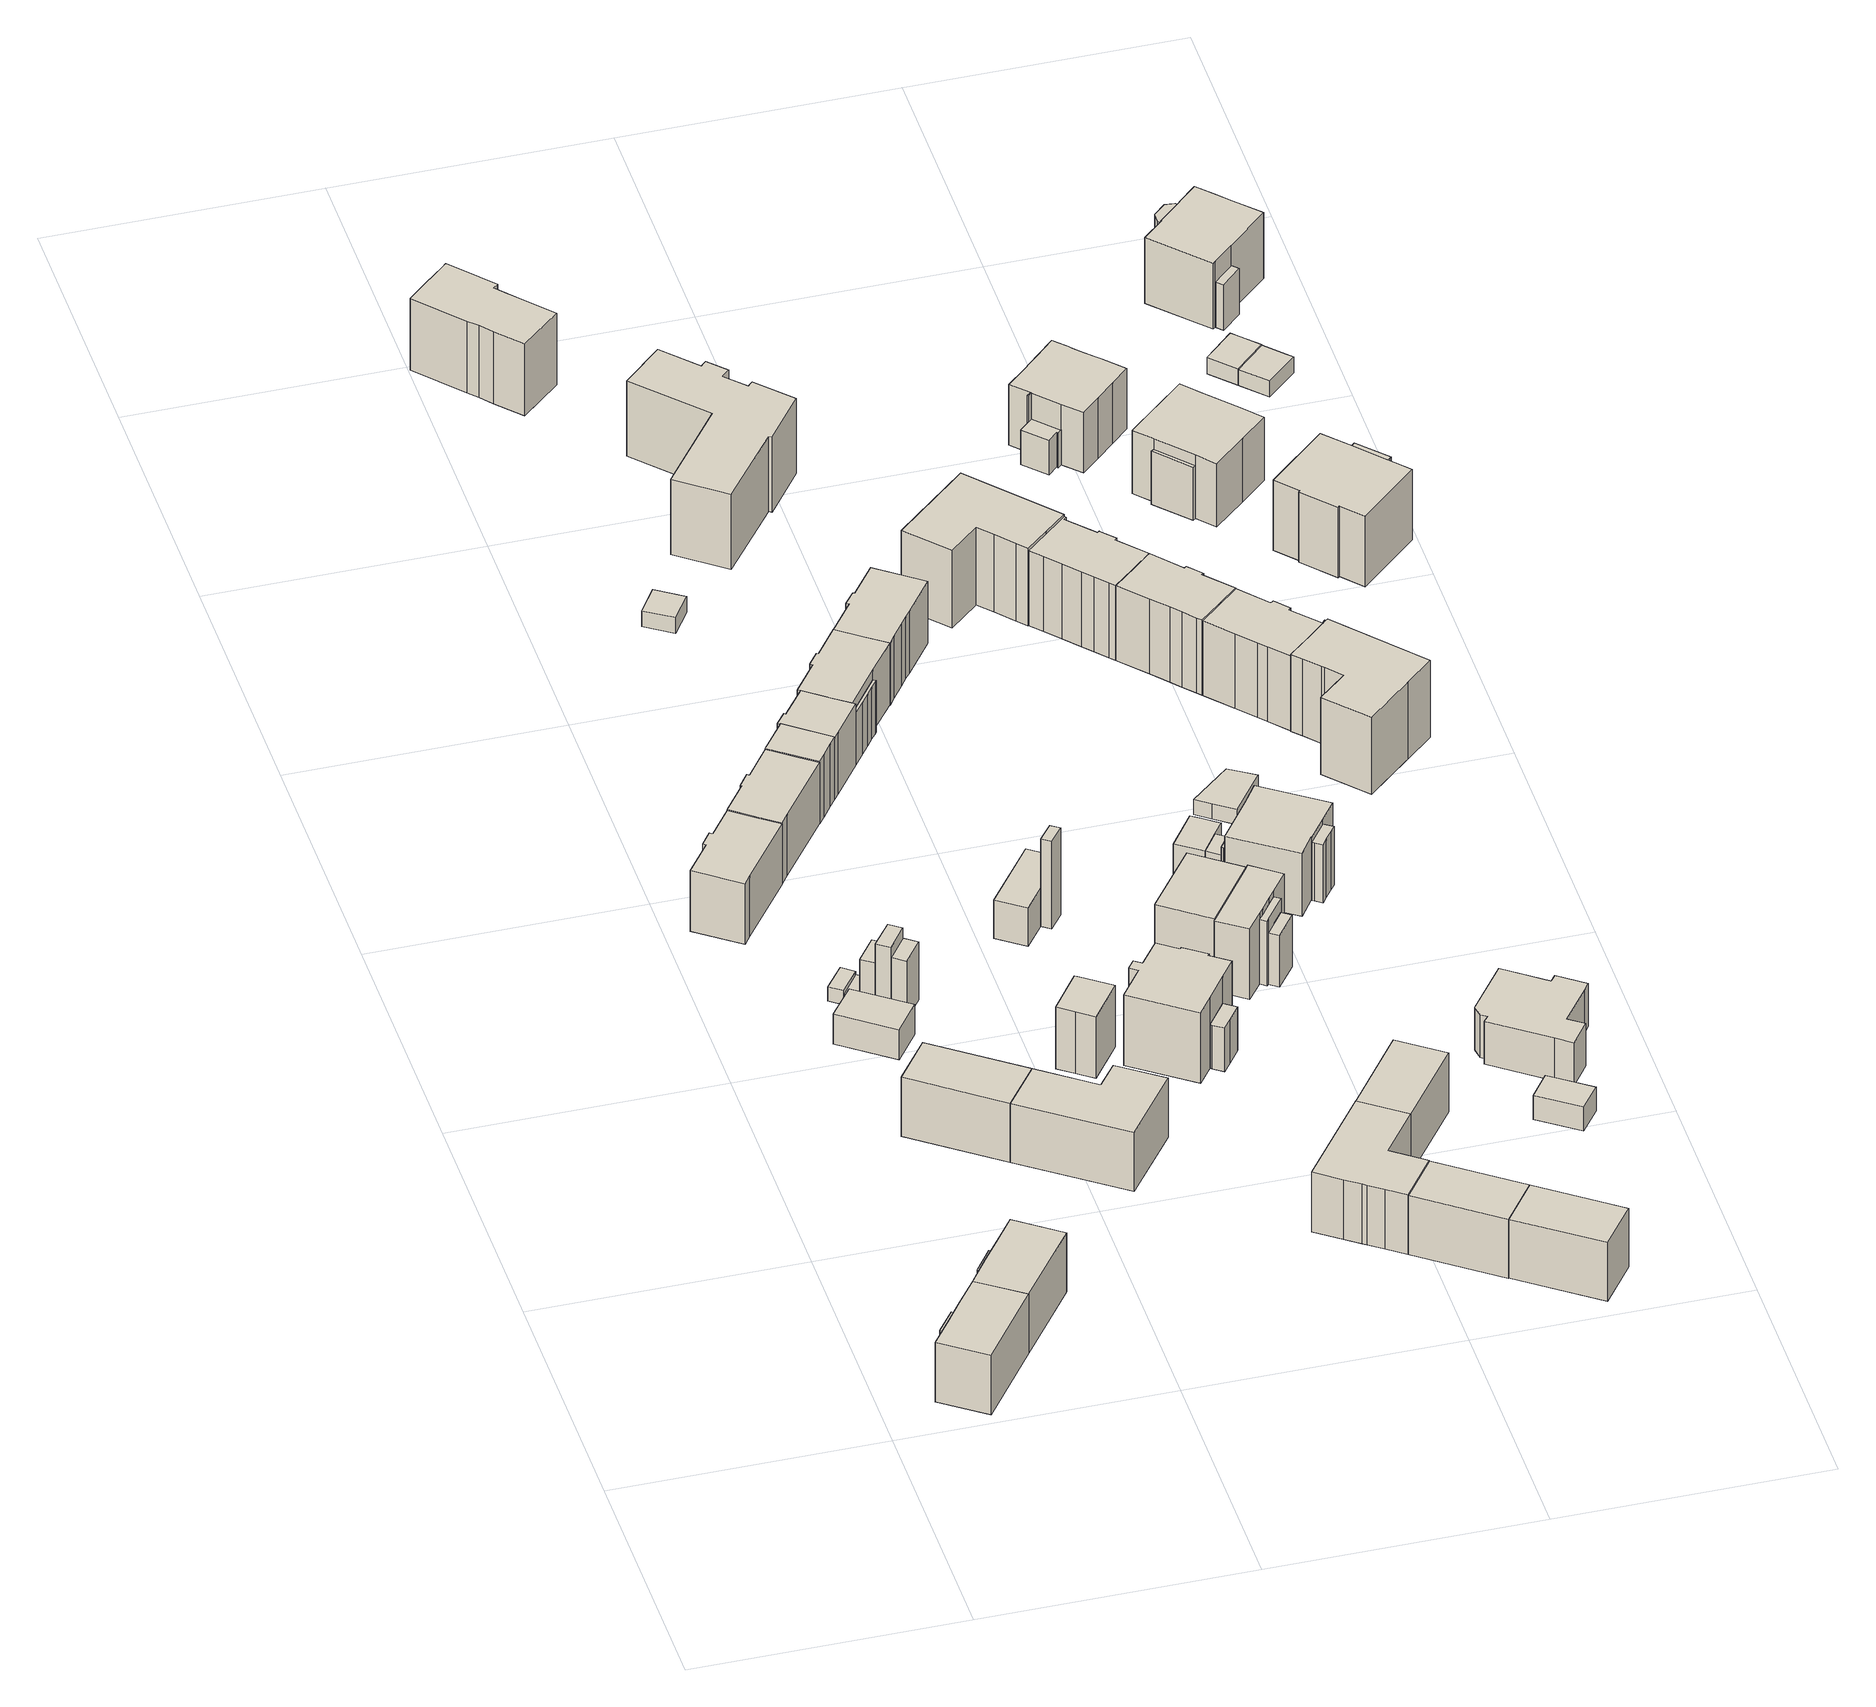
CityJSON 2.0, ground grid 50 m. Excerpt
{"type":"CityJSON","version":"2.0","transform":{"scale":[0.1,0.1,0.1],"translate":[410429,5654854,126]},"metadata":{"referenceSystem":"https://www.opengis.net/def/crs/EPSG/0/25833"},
"CityObjects":{
"building1":{"type":"Building","attributes":{"Gemeindeschluessel":14612000,"Geometrietyp2DReferenz":"3000","function":"31001_9998","roofType":"9999"},"children":["building1-1","building1-2"]},
"building1-1":{"type":"BuildingPart","attributes":{"Dachtyp_tdc":"tdcGableRoof","Dachneigung":37.49,"QualitaetDacherkennung":89,"Geometrietyp2DReferenz":"3000","measuredHeight":14.47,"roofType":"3100"},"parents":["building1"],"geometry":[{"type":"Solid","lod":"1","boundaries":[[[[0,1,2,3,4,5]],[[6,7,8,9,10,11]],[[5,7,6,0]],[[4,8,7,5]],[[3,9,8,4]],[[2,10,9,3]],[[1,11,10,2]],[[0,6,11,1]]]]}]},
"building1-2":{"type":"BuildingPart","attributes":{"Dachtyp_tdc":"tdcFreeFormRoof","Dachneigung":53.13,"QualitaetDacherkennung":23,"Geometrietyp2DReferenz":"3000","measuredHeight":10.59,"roofType":"5000"},"parents":["building1"],"geometry":[{"type":"Solid","lod":"1","boundaries":[[[[12,13,14,15]],[[11,16,17,6]],[[15,16,11,12]],[[14,17,16,15]],[[13,6,17,14]],[[12,11,6,13]]]]}]},
"building2":{"type":"Building","attributes":{"Gemeindeschluessel":14612000,"Geometrietyp2DReferenz":"3000","function":"31001_9998","roofType":"9999"},"children":["building2-1","building2-2"]},
"building2-1":{"type":"BuildingPart","attributes":{"Dachtyp_tdc":"tdcPolyFlatRoof","Dachneigung":50.43,"QualitaetDacherkennung":48,"Geometrietyp2DReferenz":"3000","measuredHeight":11.03,"roofType":"2100"},"parents":["building2"],"geometry":[{"type":"Solid","lod":"1","boundaries":[[[[18,19,20,21]],[[22,23,24,25]],[[21,23,22,18]],[[20,24,23,21]],[[19,25,24,20]],[[18,22,25,19]]]]}]},
"building2-2":{"type":"BuildingPart","attributes":{"Dachtyp_tdc":"tdcHipAndGableRoof","Dachneigung":37.28,"QualitaetDacherkennung":89,"Geometrietyp2DReferenz":"3000","measuredHeight":14.51,"roofType":"5000"},"parents":["building2"],"geometry":[{"type":"Solid","lod":"1","boundaries":[[[[26,5,4,27,28,29]],[[22,25,30,31,8,7]],[[29,25,22,26]],[[28,30,25,29]],[[27,31,30,28]],[[4,8,31,27]],[[5,7,8,4]],[[26,22,7,5]]]]}]},
"building3":{"type":"Building","attributes":{"Dachtyp_tdc":"tdcHipAndGableRoof","Gemeindeschluessel":14612000,"Dachneigung":47.12,"QualitaetDacherkennung":82,"Geometrietyp2DReferenz":"3000","measuredHeight":15.94,"function":"31001_9998","roofType":"5000"},"geometry":[{"type":"Solid","lod":"1","boundaries":[[[[32,33,34,35,36,37,38,39,40,41]],[[42,43,44,45,46,47,48,49,50,51]],[[41,43,42,32]],[[40,44,43,41]],[[39,45,44,40]],[[38,46,45,39]],[[37,47,46,38]],[[36,48,47,37]],[[35,49,48,36]],[[34,50,49,35]],[[33,51,50,34]],[[32,42,51,33]]]]}]},
"building4":{"type":"Building","attributes":{"Dachtyp_tdc":"tdcHipAndGableRoof","Gemeindeschluessel":14612000,"Dachneigung":37.03,"QualitaetDacherkennung":81,"Geometrietyp2DReferenz":"3000","measuredHeight":14.47,"function":"31001_9998","roofType":"5000"},"geometry":[{"type":"Solid","lod":"1","boundaries":[[[[52,53,54,55]],[[56,57,58,59]],[[55,57,56,52]],[[54,58,57,55]],[[53,59,58,54]],[[52,56,59,53]]]]}]},
"building5":{"type":"Building","attributes":{"Dachtyp_tdc":"tdcPolyFlatRoof","Gemeindeschluessel":14612000,"Dachneigung":10.21,"QualitaetDacherkennung":65,"Geometrietyp2DReferenz":"3000","measuredHeight":7.1,"function":"31001_9998","roofType":"2100"},"geometry":[{"type":"Solid","lod":"1","boundaries":[[[[60,61,62,63]],[[64,65,66,67]],[[63,65,64,60]],[[62,66,65,63]],[[61,67,66,62]],[[60,64,67,61]]]]}]},
"building6":{"type":"Building","attributes":{"Dachtyp_tdc":"tdcPolyFlatRoof","Gemeindeschluessel":14612000,"Dachneigung":0,"QualitaetDacherkennung":0,"Geometrietyp2DReferenz":"3000","BezugspunktDach":"2000","measuredHeight":3,"function":"31001_2463"},"geometry":[{"type":"Solid","lod":"1","boundaries":[[[[68,69,70,71]],[[72,73,74,75]],[[71,73,72,68]],[[70,74,73,71]],[[69,75,74,70]],[[68,72,75,69]]]]}]},
"building7":{"type":"Building","attributes":{"Dachtyp_tdc":"tdcPolyFlatRoof","Gemeindeschluessel":14612000,"Dachneigung":0,"QualitaetDacherkennung":59,"Geometrietyp2DReferenz":"3000","measuredHeight":2.23,"function":"31001_2463","roofType":"1000"},"geometry":[{"type":"Solid","lod":"1","boundaries":[[[[76,77,78,79]],[[74,80,81,75]],[[79,80,74,76]],[[78,81,80,79]],[[77,75,81,78]],[[76,74,75,77]]]]}]},
"building8":{"type":"Building","attributes":{"Dachtyp_tdc":"tdcFreeFormRoof","Gemeindeschluessel":14612000,"Dachneigung":50.35,"QualitaetDacherkennung":5,"Geometrietyp2DReferenz":"3000","measuredHeight":11.38,"function":"31001_2463","roofType":"5000"},"geometry":[{"type":"Solid","lod":"1","boundaries":[[[[82,83,84,85]],[[86,81,80,87]],[[85,81,86,82]],[[84,80,81,85]],[[83,87,80,84]],[[82,86,87,83]]]]}]},
"building9":{"type":"Building","attributes":{"Dachtyp_tdc":"tdcFreeFormRoof","Gemeindeschluessel":14612000,"Dachneigung":39.33,"QualitaetDacherkennung":10,"Geometrietyp2DReferenz":"3000","measuredHeight":15.16,"function":"31001_2463","roofType":"5000"},"geometry":[{"type":"Solid","lod":"1","boundaries":[[[[88,89,90,91]],[[86,87,92,93]],[[91,87,86,88]],[[90,92,87,91]],[[89,93,92,90]],[[88,86,93,89]]]]}]},
"building10":{"type":"Building","attributes":{"Dachtyp_tdc":"tdcGableRoof","Gemeindeschluessel":14612000,"Dachneigung":24.3,"QualitaetDacherkennung":5,"Geometrietyp2DReferenz":"3000","measuredHeight":13.9,"function":"31001_2463","roofType":"3100"},"geometry":[{"type":"Solid","lod":"1","boundaries":[[[[94,95,96,97]],[[98,93,92,99]],[[97,93,98,94]],[[96,92,93,97]],[[95,99,92,96]],[[94,98,99,95]]]]}]},
"building11":{"type":"Building","attributes":{"Dachtyp_tdc":"tdcGableRoof","Gemeindeschluessel":14612000,"Dachneigung":46.44,"QualitaetDacherkennung":83,"Geometrietyp2DReferenz":"3000","measuredHeight":15.87,"function":"31001_9998","roofType":"3100"},"geometry":[{"type":"Solid","lod":"1","boundaries":[[[[100,101,102,103,104,105,106,107,108,109,110]],[[111,112,113,114,115,116,117,118,119,120,121]],[[110,112,111,100]],[[109,113,112,110]],[[108,114,113,109]],[[107,115,114,108]],[[106,116,115,107]],[[105,117,116,106]],[[104,118,117,105]],[[103,119,118,104]],[[102,120,119,103]],[[101,121,120,102]],[[100,111,121,101]]]]}]},
"building12":{"type":"Building","attributes":{"Dachtyp_tdc":"tdcFreeFormRoof","Gemeindeschluessel":14612000,"Dachneigung":36.88,"QualitaetDacherkennung":80,"Geometrietyp2DReferenz":"3000","measuredHeight":14.45,"function":"31001_9998","roofType":"5000"},"geometry":[{"type":"Solid","lod":"1","boundaries":[[[[52,122,123,124,125,53]],[[56,59,126,127,128,129]],[[53,59,56,52]],[[125,126,59,53]],[[124,127,126,125]],[[123,128,127,124]],[[122,129,128,123]],[[52,56,129,122]]]]}]},
"building13":{"type":"Building","attributes":{"Gemeindeschluessel":14612000,"Geometrietyp2DReferenz":"3000","function":"31001_9998","roofType":"9999"},"children":["building13-1","building13-2"]},
"building13-1":{"type":"BuildingPart","attributes":{"Dachtyp_tdc":"tdcGableRoof","Dachneigung":46.02,"QualitaetDacherkennung":84,"Geometrietyp2DReferenz":"3000","measuredHeight":15.9,"roofType":"3100"},"parents":["building13"],"geometry":[{"type":"Solid","lod":"1","boundaries":[[[[130,131,132,133,134,135,136,137,138,139,140]],[[141,142,143,144,145,146,147,148,149,150,151]],[[140,142,141,130]],[[139,143,142,140]],[[138,144,143,139]],[[137,145,144,138]],[[136,146,145,137]],[[135,147,146,136]],[[134,148,147,135]],[[133,149,148,134]],[[132,150,149,133]],[[131,151,150,132]],[[130,141,151,131]]]]}]},
"building13-2":{"type":"BuildingPart","attributes":{"Dachtyp_tdc":"tdcGableRoof","Dachneigung":47.01,"QualitaetDacherkennung":79,"Geometrietyp2DReferenz":"3000","measuredHeight":15.95,"roofType":"3100"},"parents":["building13"],"geometry":[{"type":"Solid","lod":"1","boundaries":[[[[152,153,154,155,156,157]],[[151,149,158,159,160,161]],[[157,149,151,152]],[[156,158,149,157]],[[155,159,158,156]],[[154,160,159,155]],[[153,161,160,154]],[[152,151,161,153]]]]}]},
"building14":{"type":"Building","attributes":{"Dachtyp_tdc":"tdcFreeFormRoof","Gemeindeschluessel":14612000,"Dachneigung":53.39,"QualitaetDacherkennung":3,"Geometrietyp2DReferenz":"3000","measuredHeight":15.54,"function":"31001_9998","roofType":"5000"},"geometry":[{"type":"Solid","lod":"1","boundaries":[[[[162,163,164,165,166,167]],[[168,169,170,171,172,173]],[[167,169,168,162]],[[166,170,169,167]],[[165,171,170,166]],[[164,172,171,165]],[[163,173,172,164]],[[162,168,173,163]]]]}]},
"building15":{"type":"Building","attributes":{"Dachtyp_tdc":"tdcPolyFlatRoof","Gemeindeschluessel":14612000,"Dachneigung":0,"QualitaetDacherkennung":73,"Geometrietyp2DReferenz":"3000","measuredHeight":3.31,"function":"31001_9998","roofType":"1000"},"geometry":[{"type":"Solid","lod":"1","boundaries":[[[[174,175,176,177]],[[178,179,180,181]],[[177,179,178,174]],[[176,180,179,177]],[[175,181,180,176]],[[174,178,181,175]]]]}]},
"building16":{"type":"Building","attributes":{"Gemeindeschluessel":14612000,"Geometrietyp2DReferenz":"3000","function":"31001_9998","roofType":"9999"},"children":["building16-1","building16-2"]},
"building16-1":{"type":"BuildingPart","attributes":{"Dachtyp_tdc":"tdcFreeFormRoof","Dachneigung":61,"QualitaetDacherkennung":6,"Geometrietyp2DReferenz":"3000","measuredHeight":19.52,"roofType":"5000"},"parents":["building16"],"geometry":[{"type":"Solid","lod":"1","boundaries":[[[[182,183,184,185]],[[186,187,188,189]],[[185,187,186,182]],[[184,188,187,185]],[[183,189,188,184]],[[182,186,189,183]]]]}]},
"building16-2":{"type":"BuildingPart","attributes":{"Dachtyp_tdc":"tdcGableAndHippedGRoof","Dachneigung":39.19,"QualitaetDacherkennung":53,"Geometrietyp2DReferenz":"3000","measuredHeight":9.48,"roofType":"9999"},"parents":["building16"],"geometry":[{"type":"Solid","lod":"1","boundaries":[[[[190,191,192,193,194,195]],[[196,197,186,189,198,199]],[[195,197,196,190]],[[194,186,197,195]],[[193,189,186,194]],[[192,198,189,193]],[[191,199,198,192]],[[190,196,199,191]]]]}]},
"building17":{"type":"Building","attributes":{"Gemeindeschluessel":14612000,"Geometrietyp2DReferenz":"3000","function":"31001_9998","roofType":"9999"},"children":["building17-1","building17-2"]},
"building17-1":{"type":"BuildingPart","attributes":{"Dachtyp_tdc":"tdcPolyFlatRoof","Dachneigung":0,"QualitaetDacherkennung":31,"Geometrietyp2DReferenz":"3000","measuredHeight":10.97,"roofType":"1000"},"parents":["building17"],"geometry":[{"type":"Solid","lod":"1","boundaries":[[[[200,201,202,203,204,205,206,207]],[[208,209,210,211,212,147,213,214]],[[207,209,208,200]],[[206,210,209,207]],[[205,211,210,206]],[[204,212,211,205]],[[203,147,212,204]],[[202,213,147,203]],[[201,214,213,202]],[[200,208,214,201]]]]}]},
"building17-2":{"type":"BuildingPart","attributes":{"Dachtyp_tdc":"tdcGableRoof","Dachneigung":46.81,"QualitaetDacherkennung":64,"Geometrietyp2DReferenz":"3000","measuredHeight":15.96,"roofType":"3100"},"parents":["building17"],"geometry":[{"type":"Solid","lod":"1","boundaries":[[[[215,216,138,217,136,218,219,220,221,222,223,224,225]],[[226,227,228,229,230,231,232,214,213,146,233,144,234]],[[225,227,226,215]],[[224,228,227,225]],[[223,229,228,224]],[[222,230,229,223]],[[221,231,230,222]],[[220,232,231,221]],[[219,214,232,220]],[[218,213,214,219]],[[136,146,213,218]],[[217,233,146,136]],[[138,144,233,217]],[[216,234,144,138]],[[215,226,234,216]]]]}]},
"building18":{"type":"Building","attributes":{"Dachtyp_tdc":"tdcFreeFormRoof","Gemeindeschluessel":14612000,"Dachneigung":36.9,"QualitaetDacherkennung":72,"Geometrietyp2DReferenz":"3000","measuredHeight":17.58,"function":"31001_9998","roofType":"5000"},"geometry":[{"type":"Solid","lod":"1","boundaries":[[[[235,236,237,238,239,240,241,242,243,244,245,246,247,248]],[[249,250,251,252,253,254,255,256,257,258,259,260,261,262]],[[248,250,249,235]],[[247,251,250,248]],[[246,252,251,247]],[[245,253,252,246]],[[244,254,253,245]],[[243,255,254,244]],[[242,256,255,243]],[[241,257,256,242]],[[240,258,257,241]],[[239,259,258,240]],[[238,260,259,239]],[[237,261,260,238]],[[236,262,261,237]],[[235,249,262,236]]]]}]},
"building19":{"type":"Building","attributes":{"Gemeindeschluessel":14612000,"Geometrietyp2DReferenz":"3000","function":"31001_9998","roofType":"9999"},"children":["building19-1","building19-2"]},
"building19-1":{"type":"BuildingPart","attributes":{"Dachtyp_tdc":"tdcGableRoof","Dachneigung":61.38,"QualitaetDacherkennung":7,"Geometrietyp2DReferenz":"3000","measuredHeight":12.65,"roofType":"3100"},"parents":["building19"],"geometry":[{"type":"Solid","lod":"1","boundaries":[[[[263,264,265,266,267,268,269,270]],[[271,272,273,274,275,276,277,278]],[[270,272,271,263]],[[269,273,272,270]],[[268,274,273,269]],[[267,275,274,268]],[[266,276,275,267]],[[265,277,276,266]],[[264,278,277,265]],[[263,271,278,264]]]]}]},
"building19-2":{"type":"BuildingPart","attributes":{"Dachtyp_tdc":"tdcHipRoof","Dachneigung":20.75,"QualitaetDacherkennung":76,"Geometrietyp2DReferenz":"3000","measuredHeight":16.54,"roofType":"3200"},"parents":["building19"],"geometry":[{"type":"Solid","lod":"1","boundaries":[[[[279,280,281,282,283,284,285,286,287,288,289,290,291,292]],[[293,294,295,296,297,298,299,300,273,271,301,302,303,304]],[[292,294,293,279]],[[291,295,294,292]],[[290,296,295,291]],[[289,297,296,290]],[[288,298,297,289]],[[287,299,298,288]],[[286,300,299,287]],[[285,273,300,286]],[[284,271,273,285]],[[283,301,271,284]],[[282,302,301,283]],[[281,303,302,282]],[[280,304,303,281]],[[279,293,304,280]]]]}]},
"building20":{"type":"Building","attributes":{"Dachtyp_tdc":"tdcFreeFormRoof","Gemeindeschluessel":14612000,"Dachneigung":36.67,"QualitaetDacherkennung":90,"Geometrietyp2DReferenz":"3000","measuredHeight":14.48,"function":"31001_9998","roofType":"5000"},"geometry":[{"type":"Solid","lod":"1","boundaries":[[[[305,306,307,308,309,310,311,312,313,314]],[[315,316,317,318,319,320,321,322,323,324]],[[314,316,315,305]],[[313,317,316,314]],[[312,318,317,313]],[[311,319,318,312]],[[310,320,319,311]],[[309,321,320,310]],[[308,322,321,309]],[[307,323,322,308]],[[306,324,323,307]],[[305,315,324,306]]]]}]},
"building21":{"type":"Building","attributes":{"Dachtyp_tdc":"tdcGableRoof","Gemeindeschluessel":14612000,"Dachneigung":37.44,"QualitaetDacherkennung":87,"Geometrietyp2DReferenz":"3000","measuredHeight":14.49,"function":"31001_9998","roofType":"3100"},"geometry":[{"type":"Solid","lod":"1","boundaries":[[[[325,326,327,328]],[[329,319,318,330]],[[328,319,329,325]],[[327,318,319,328]],[[326,330,318,327]],[[325,329,330,326]]]]}]},
"building22":{"type":"Building","attributes":{"Dachtyp_tdc":"tdcHipAndGableRoof","Gemeindeschluessel":14612000,"Dachneigung":46.36,"QualitaetDacherkennung":79,"Geometrietyp2DReferenz":"3000","measuredHeight":16.13,"function":"31001_9998","roofType":"5000"},"geometry":[{"type":"Solid","lod":"1","boundaries":[[[[331,332,333,334,335,336,337,338,339,340,341,342,343,344]],[[345,346,347,348,349,350,351,352,353,354,355,356,357,358]],[[344,346,345,331]],[[343,347,346,344]],[[342,348,347,343]],[[341,349,348,342]],[[340,350,349,341]],[[339,351,350,340]],[[338,352,351,339]],[[337,353,352,338]],[[336,354,353,337]],[[335,355,354,336]],[[334,356,355,335]],[[333,357,356,334]],[[332,358,357,333]],[[331,345,358,332]]]]}]},
"building23":{"type":"Building","attributes":{"Dachtyp_tdc":"tdcFreeFormRoof","Gemeindeschluessel":14612000,"Dachneigung":14.93,"QualitaetDacherkennung":17,"Geometrietyp2DReferenz":"3000","measuredHeight":16.73,"function":"31001_9998","roofType":"5000"},"geometry":[{"type":"Solid","lod":"1","boundaries":[[[[359,360,361,362,363,364,365,366,367,368,369,370,371,372]],[[373,374,375,376,377,378,379,380,381,382,383,384,385,386]],[[372,374,373,359]],[[371,375,374,372]],[[370,376,375,371]],[[369,377,376,370]],[[368,378,377,369]],[[367,379,378,368]],[[366,380,379,367]],[[365,381,380,366]],[[364,382,381,365]],[[363,383,382,364]],[[362,384,383,363]],[[361,385,384,362]],[[360,386,385,361]],[[359,373,386,360]]]]}]},
"building24":{"type":"Building","attributes":{"Gemeindeschluessel":14612000,"Geometrietyp2DReferenz":"3000","function":"31001_9998","roofType":"9999"},"children":["building24-1","building24-2","building24-3","building24-4"]},
"building24-1":{"type":"BuildingPart","attributes":{"Dachtyp_tdc":"tdcGableRoof","Dachneigung":50.24,"QualitaetDacherkennung":36,"Geometrietyp2DReferenz":"3000","measuredHeight":14.2,"roofType":"3100"},"parents":["building24"],"geometry":[{"type":"Solid","lod":"1","boundaries":[[[[387,388,389,390,391]],[[392,393,394,395,396]],[[390,393,392,391]],[[389,394,393,390]],[[388,395,394,389]],[[387,396,395,388]],[[391,392,396,387]]]]}]},
"building24-2":{"type":"BuildingPart","attributes":{"Dachtyp_tdc":"tdcCutGableRoof","Dachneigung":22.73,"QualitaetDacherkennung":49,"Geometrietyp2DReferenz":"3000","measuredHeight":16.31,"roofType":"9999"},"parents":["building24"],"geometry":[{"type":"Solid","lod":"1","boundaries":[[[[397,398,399,400]],[[401,402,403,404]],[[400,402,401,397]],[[399,403,402,400]],[[398,404,403,399]],[[397,401,404,398]]]]}]},
"building24-3":{"type":"BuildingPart","attributes":{"Dachtyp_tdc":"tdcCutGableRoof","Dachneigung":18.48,"QualitaetDacherkennung":62,"Geometrietyp2DReferenz":"3000","measuredHeight":16.13,"roofType":"9999"},"parents":["building24"],"geometry":[{"type":"Solid","lod":"1","boundaries":[[[[405,406,407,408,409,410,411,412,413,414,415,416]],[[394,417,418,401,419,420,404,421,422,395,423,424]],[[415,417,394,416]],[[414,418,417,415]],[[413,401,418,414]],[[412,419,401,413]],[[411,420,419,412]],[[410,404,420,411]],[[409,421,404,410]],[[408,422,421,409]],[[407,395,422,408]],[[406,423,395,407]],[[405,424,423,406]],[[416,394,424,405]]]]}]},
"building24-4":{"type":"BuildingPart","attributes":{"Dachtyp_tdc":"tdcGableRoof","Dachneigung":43.13,"QualitaetDacherkennung":10,"Geometrietyp2DReferenz":"3000","measuredHeight":12.63,"roofType":"3100"},"parents":["building24"],"geometry":[{"type":"Solid","lod":"1","boundaries":[[[[425,426,427,428]],[[429,430,431,392]],[[428,430,429,425]],[[427,431,430,428]],[[426,392,431,427]],[[425,429,392,426]]]]}]},
"building25":{"type":"Building","attributes":{"Dachtyp_tdc":"tdcHipAndGableRoof","Gemeindeschluessel":14612000,"Dachneigung":37.56,"QualitaetDacherkennung":75,"Geometrietyp2DReferenz":"3000","measuredHeight":14.56,"function":"31001_9998","roofType":"5000"},"geometry":[{"type":"Solid","lod":"1","boundaries":[[[[432,433,434,435]],[[315,436,437,316]],[[435,436,315,432]],[[434,437,436,435]],[[433,316,437,434]],[[432,315,316,433]]]]}]},
"building26":{"type":"Building","attributes":{"Dachtyp_tdc":"tdcGableRoof","Gemeindeschluessel":14612000,"Dachneigung":37.4,"QualitaetDacherkennung":88,"Geometrietyp2DReferenz":"3000","measuredHeight":14.47,"function":"31001_9998","roofType":"3100"},"geometry":[{"type":"Solid","lod":"1","boundaries":[[[[326,325,438,439]],[[440,441,442,443]],[[439,441,440,326]],[[438,442,441,439]],[[325,443,442,438]],[[326,440,443,325]]]]}]},
"building27":{"type":"Building","attributes":{"Gemeindeschluessel":14612000,"Geometrietyp2DReferenz":"3000","function":"31001_9998","roofType":"9999"},"children":["building27-1","building27-2","building27-3","building27-4","building27-5"]},
"building27-1":{"type":"BuildingPart","attributes":{"Dachtyp_tdc":"tdcPolyFlatRoof","Dachneigung":0,"QualitaetDacherkennung":58,"Geometrietyp2DReferenz":"3000","measuredHeight":9.3,"roofType":"1000"},"parents":["building27"],"geometry":[{"type":"Solid","lod":"1","boundaries":[[[[444,445,446,447,448,449,450,451]],[[452,453,454,455,456,457,458,459]],[[451,453,452,444]],[[450,454,453,451]],[[449,455,454,450]],[[448,456,455,449]],[[447,457,456,448]],[[446,458,457,447]],[[445,459,458,446]],[[444,452,459,445]]]]}]},
"building27-2":{"type":"BuildingPart","attributes":{"Dachtyp_tdc":"tdcPolyFlatRoof","Dachneigung":0,"QualitaetDacherkennung":3,"Geometrietyp2DReferenz":"3000","measuredHeight":10.98,"roofType":"1000"},"parents":["building27"],"geometry":[{"type":"Solid","lod":"1","boundaries":[[[[460,461,462,463,464,465]],[[466,467,468,469,470,471]],[[465,467,466,460]],[[464,468,467,465]],[[463,469,468,464]],[[462,470,469,463]],[[461,471,470,462]],[[460,466,471,461]]]]}]},
"building27-3":{"type":"BuildingPart","attributes":{"Dachtyp_tdc":"tdcTentRoof","Dachneigung":18.78,"QualitaetDacherkennung":56,"Geometrietyp2DReferenz":"3000","measuredHeight":14.75,"roofType":"3500"},"parents":["building27"],"geometry":[{"type":"Solid","lod":"1","boundaries":[[[[472,473,474,475,476,477,478,479]],[[480,481,482,466,471,483,484,485]],[[479,481,480,472]],[[478,482,481,479]],[[477,466,482,478]],[[476,471,466,477]],[[475,483,471,476]],[[474,484,483,475]],[[473,485,484,474]],[[472,480,485,473]]]]}]},
"building27-4":{"type":"BuildingPart","attributes":{"Dachtyp_tdc":"tdcPolyFlatRoof","Dachneigung":15.19,"QualitaetDacherkennung":26,"Geometrietyp2DReferenz":"3000","measuredHeight":12.77,"roofType":"2100"},"parents":["building27"],"geometry":[{"type":"Solid","lod":"1","boundaries":[[[[486,487,488,489,490,491,492,493]],[[485,494,495,496,497,498,499,480]],[[492,494,485,493]],[[491,495,494,492]],[[490,496,495,491]],[[489,497,496,490]],[[488,498,497,489]],[[487,499,498,488]],[[486,480,499,487]],[[493,485,480,486]]]]}]},
"building27-5":{"type":"BuildingPart","attributes":{"Dachtyp_tdc":"tdcPolyFlatRoof","Dachneigung":4.84,"QualitaetDacherkennung":62,"Geometrietyp2DReferenz":"3000","measuredHeight":9.52,"roofType":"2100"},"parents":["building27"],"geometry":[{"type":"Solid","lod":"1","boundaries":[[[[447,446,500,501]],[[457,469,468,458]],[[501,469,457,447]],[[500,468,469,501]],[[446,458,468,500]],[[447,457,458,446]]]]}]},
"building28":{"type":"Building","attributes":{"Dachtyp_tdc":"tdcFreeFormRoof","Gemeindeschluessel":14612000,"Dachneigung":42.72,"QualitaetDacherkennung":55,"Geometrietyp2DReferenz":"3000","measuredHeight":18.99,"function":"31001_9998","roofType":"5000"},"geometry":[{"type":"Solid","lod":"1","boundaries":[[[[502,503,504,505,506,507,508,509,510]],[[511,512,513,514,515,516,517,518,519]],[[510,512,511,502]],[[509,513,512,510]],[[508,514,513,509]],[[507,515,514,508]],[[506,516,515,507]],[[505,517,516,506]],[[504,518,517,505]],[[503,519,518,504]],[[502,511,519,503]]]]}]},
"building29":{"type":"Building","attributes":{"Dachtyp_tdc":"tdcFreeFormRoof","Gemeindeschluessel":14612000,"Dachneigung":10.68,"QualitaetDacherkennung":82,"Geometrietyp2DReferenz":"3000","measuredHeight":3.51,"function":"31001_9998","roofType":"5000"},"geometry":[{"type":"Solid","lod":"1","boundaries":[[[[520,521,522,523,524]],[[525,526,527,528,529]],[[524,526,525,520]],[[523,527,526,524]],[[522,528,527,523]],[[521,529,528,522]],[[520,525,529,521]]]]}]},
"building30":{"type":"Building","attributes":{"Dachtyp_tdc":"tdcGableRoof","Gemeindeschluessel":14612000,"Dachneigung":51.24,"QualitaetDacherkennung":82,"Geometrietyp2DReferenz":"3000","measuredHeight":6.99,"function":"31001_9998","roofType":"3100"},"geometry":[{"type":"Solid","lod":"1","boundaries":[[[[530,531,532,533]],[[534,535,536,537]],[[533,535,534,530]],[[532,536,535,533]],[[531,537,536,532]],[[530,534,537,531]]]]}]},
"building31":{"type":"Building","attributes":{"Dachtyp_tdc":"tdcGableRoof","Gemeindeschluessel":14612000,"Dachneigung":45.1,"QualitaetDacherkennung":84,"Geometrietyp2DReferenz":"3000","measuredHeight":18.88,"function":"31001_9998","roofType":"3100"},"geometry":[{"type":"Solid","lod":"1","boundaries":[[[[538,539,540,541,542,543,544,545,546,547,548,549,550,551,552,553,554,555,556,557,558]],[[559,560,561,562,563,564,565,566,567,568,569,570,571,572,573,574,575,576,577,578,579]],[[558,560,559,538]],[[557,561,560,558]],[[556,562,561,557]],[[555,563,562,556]],[[554,564,563,555]],[[553,565,564,554]],[[552,566,565,553]],[[551,567,566,552]],[[550,568,567,551]],[[549,569,568,550]],[[548,570,569,549]],[[547,571,570,548]],[[546,572,571,547]],[[545,573,572,546]],[[544,574,573,545]],[[543,575,574,544]],[[542,576,575,543]],[[541,577,576,542]],[[540,578,577,541]],[[539,579,578,540]],[[538,559,579,539]]]]}]},
"building32":{"type":"Building","attributes":{"Dachtyp_tdc":"tdcFreeFormRoof","Gemeindeschluessel":14612000,"Dachneigung":64.54,"QualitaetDacherkennung":31,"Geometrietyp2DReferenz":"3000","measuredHeight":12.9,"function":"31001_9998","roofType":"5000"},"geometry":[{"type":"Solid","lod":"1","boundaries":[[[[580,581,582,583,584,585,586,587,588,589,590,591,592,593,594]],[[595,596,597,598,599,600,601,602,603,604,605,606,607,608,609]],[[594,596,595,580]],[[593,597,596,594]],[[592,598,597,593]],[[591,599,598,592]],[[590,600,599,591]],[[589,601,600,590]],[[588,602,601,589]],[[587,603,602,588]],[[586,604,603,587]],[[585,605,604,586]],[[584,606,605,585]],[[583,607,606,584]],[[582,608,607,583]],[[581,609,608,582]],[[580,595,609,581]]]]}]},
"building33":{"type":"Building","attributes":{"Dachtyp_tdc":"tdcGableRoof","Gemeindeschluessel":14612000,"Dachneigung":45.95,"QualitaetDacherkennung":83,"Geometrietyp2DReferenz":"3000","measuredHeight":18.91,"function":"31001_9998","roofType":"3100"},"geometry":[{"type":"Solid","lod":"1","boundaries":[[[[610,611,612,613,614,615,616,617,618,619,620,552,621,550,549,622,623,624]],[[625,626,627,628,569,568,629,566,630,631,632,633,634,635,636,637,638,639]],[[624,626,625,610]],[[623,627,626,624]],[[622,628,627,623]],[[549,569,628,622]],[[550,568,569,549]],[[621,629,568,550]],[[552,566,629,621]],[[620,630,566,552]],[[619,631,630,620]],[[618,632,631,619]],[[617,633,632,618]],[[616,634,633,617]],[[615,635,634,616]],[[614,636,635,615]],[[613,637,636,614]],[[612,638,637,613]],[[611,639,638,612]],[[610,625,639,611]]]]}]},
"building34":{"type":"Building","attributes":{"Dachtyp_tdc":"tdcGableRoof","Gemeindeschluessel":14612000,"Dachneigung":45.87,"QualitaetDacherkennung":83,"Geometrietyp2DReferenz":"3000","measuredHeight":18.88,"function":"31001_9998","roofType":"3100"},"geometry":[{"type":"Solid","lod":"1","boundaries":[[[[640,641,642,643,644,645,646,647,648,649,650,651,652,653,654,655,656,657,658,659,660]],[[661,662,663,664,665,666,667,668,669,670,671,672,673,674,675,676,639,638,637,636,677]],[[660,662,661,640]],[[659,663,662,660]],[[658,664,663,659]],[[657,665,664,658]],[[656,666,665,657]],[[655,667,666,656]],[[654,668,667,655]],[[653,669,668,654]],[[652,670,669,653]],[[651,671,670,652]],[[650,672,671,651]],[[649,673,672,650]],[[648,674,673,649]],[[647,675,674,648]],[[646,676,675,647]],[[645,639,676,646]],[[644,638,639,645]],[[643,637,638,644]],[[642,636,637,643]],[[641,677,636,642]],[[640,661,677,641]]]]}]},
"building35":{"type":"Building","attributes":{"Dachtyp_tdc":"tdcFreeFormRoof","Gemeindeschluessel":14612000,"Dachneigung":42.76,"QualitaetDacherkennung":45,"Geometrietyp2DReferenz":"3000","measuredHeight":18.98,"function":"31001_9998","roofType":"5000"},"geometry":[{"type":"Solid","lod":"1","boundaries":[[[[678,679,680,681,682,683,684,685,686,687,688,689,690]],[[691,692,693,694,695,696,697,698,699,700,701,702,703]],[[690,692,691,678]],[[689,693,692,690]],[[688,694,693,689]],[[687,695,694,688]],[[686,696,695,687]],[[685,697,696,686]],[[684,698,697,685]],[[683,699,698,684]],[[682,700,699,683]],[[681,701,700,682]],[[680,702,701,681]],[[679,703,702,680]],[[678,691,703,679]]]]}]},
"building36":{"type":"Building","attributes":{"Gemeindeschluessel":14612000,"Geometrietyp2DReferenz":"3000","function":"31001_9998","roofType":"9999"},"children":["building36-1","building36-2"]},
"building36-1":{"type":"BuildingPart","attributes":{"Dachtyp_tdc":"tdcTentRoof","Dachneigung":37.64,"QualitaetDacherkennung":71,"Geometrietyp2DReferenz":"3000","measuredHeight":15.92,"roofType":"3500"},"parents":["building36"],"geometry":[{"type":"Solid","lod":"1","boundaries":[[[[704,705,706,707,708,709,710,711,712,713,714,715,716,717,718,719,720,721,722]],[[723,724,725,726,727,728,729,730,731,732,733,734,735,736,737,738,739,740,741]],[[722,724,723,704]],[[721,725,724,722]],[[720,726,725,721]],[[719,727,726,720]],[[718,728,727,719]],[[717,729,728,718]],[[716,730,729,717]],[[715,731,730,716]],[[714,732,731,715]],[[713,733,732,714]],[[712,734,733,713]],[[711,735,734,712]],[[710,736,735,711]],[[709,737,736,710]],[[708,738,737,709]],[[707,739,738,708]],[[706,740,739,707]],[[705,741,740,706]],[[704,723,741,705]]]]}]},
"building36-2":{"type":"BuildingPart","attributes":{"Dachtyp_tdc":"tdcFreeFormRoof","Dachneigung":32.34,"QualitaetDacherkennung":15,"Geometrietyp2DReferenz":"3000","measuredHeight":8.07,"roofType":"5000"},"parents":["building36"],"geometry":[{"type":"Solid","lod":"1","boundaries":[[[[742,743,744,745,746,747,748,749,750]],[[735,751,734,752,753,754,755,756,736]],[[750,751,735,742]],[[749,734,751,750]],[[748,752,734,749]],[[747,753,752,748]],[[746,754,753,747]],[[745,755,754,746]],[[744,756,755,745]],[[743,736,756,744]],[[742,735,736,743]]]]}]},
"building37":{"type":"Building","attributes":{"Gemeindeschluessel":14612000,"Geometrietyp2DReferenz":"3000","function":"31001_9998","roofType":"9999"},"children":["building37-1","building37-2","building37-3"]},
"building37-1":{"type":"BuildingPart","attributes":{"Dachtyp_tdc":"tdcPolyFlatRoof","Dachneigung":0,"QualitaetDacherkennung":34,"Geometrietyp2DReferenz":"3000","measuredHeight":8.59,"roofType":"1000"},"parents":["building37"],"geometry":[{"type":"Solid","lod":"1","boundaries":[[[[757,758,759,760,761,762]],[[763,764,765,766,767,768]],[[762,764,763,757]],[[761,765,764,762]],[[760,766,765,761]],[[759,767,766,760]],[[758,768,767,759]],[[757,763,768,758]]]]}]},
"building37-2":{"type":"BuildingPart","attributes":{"Dachtyp_tdc":"tdcTentRoof","Dachneigung":29.87,"QualitaetDacherkennung":73,"Geometrietyp2DReferenz":"3000","measuredHeight":15.63,"roofType":"3500"},"parents":["building37"],"geometry":[{"type":"Solid","lod":"1","boundaries":[[[[769,770,771,772,773,774,775,776,777,778]],[[779,780,781,782,783,784,785,786,764,763]],[[778,779,763,769]],[[777,780,779,778]],[[776,781,780,777]],[[775,782,781,776]],[[774,783,782,775]],[[773,784,783,774]],[[772,785,784,773]],[[771,786,785,772]],[[770,764,786,771]],[[769,763,764,770]]]]}]},
"building37-3":{"type":"BuildingPart","attributes":{"Dachtyp_tdc":"tdcPolyFlatRoof","Dachneigung":0,"QualitaetDacherkennung":38,"Geometrietyp2DReferenz":"3000","measuredHeight":11.29,"roofType":"1000"},"parents":["building37"],"geometry":[{"type":"Solid","lod":"1","boundaries":[[[[787,788,789,790]],[[782,791,792,783]],[[789,791,782,790]],[[788,792,791,789]],[[787,783,792,788]],[[790,782,783,787]]]]}]},
"building38":{"type":"Building","attributes":{"Gemeindeschluessel":14612000,"Geometrietyp2DReferenz":"3000","function":"31001_9998","roofType":"9999"},"children":["building38-1","building38-2"]},
"building38-1":{"type":"BuildingPart","attributes":{"Dachtyp_tdc":"tdcHipRoof","Dachneigung":21.01,"QualitaetDacherkennung":77,"Geometrietyp2DReferenz":"3000","measuredHeight":16.57,"roofType":"3200"},"parents":["building38"],"geometry":[{"type":"Solid","lod":"1","boundaries":[[[[793,794,795,796,797,798,799,800,801,802,803,804]],[[805,806,807,808,809,810,811,812,813,814,815,816]],[[804,806,805,793]],[[803,807,806,804]],[[802,808,807,803]],[[801,809,808,802]],[[800,810,809,801]],[[799,811,810,800]],[[798,812,811,799]],[[797,813,812,798]],[[796,814,813,797]],[[795,815,814,796]],[[794,816,815,795]],[[793,805,816,794]]]]}]},
"building38-2":{"type":"BuildingPart","attributes":{"Dachtyp_tdc":"tdcPolyFlatRoof","Dachneigung":17.23,"QualitaetDacherkennung":46,"Geometrietyp2DReferenz":"3000","measuredHeight":14.4,"roofType":"2100"},"parents":["building38"],"geometry":[{"type":"Solid","lod":"1","boundaries":[[[[817,818,819,820,821]],[[822,823,824,811,810]],[[821,822,810,817]],[[820,823,822,821]],[[819,824,823,820]],[[818,811,824,819]],[[817,810,811,818]]]]}]},
"building39":{"type":"Building","attributes":{"Dachtyp_tdc":"tdcPolyFlatRoof","Gemeindeschluessel":14612000,"Dachneigung":4.78,"QualitaetDacherkennung":79,"Geometrietyp2DReferenz":"3000","measuredHeight":3.76,"function":"31001_9998","roofType":"2100"},"geometry":[{"type":"Solid","lod":"1","boundaries":[[[[825,826,827,828,829]],[[830,831,832,833,834]],[[829,831,830,825]],[[828,832,831,829]],[[827,833,832,828]],[[826,834,833,827]],[[825,830,834,826]]]]}]},
"building40":{"type":"Building","attributes":{"Dachtyp_tdc":"tdcPolyFlatRoof","Gemeindeschluessel":14612000,"Dachneigung":4.78,"QualitaetDacherkennung":79,"Geometrietyp2DReferenz":"3000","measuredHeight":3.75,"function":"31001_9998","roofType":"2100"},"geometry":[{"type":"Solid","lod":"1","boundaries":[[[[835,836,837,838,839]],[[830,834,840,841,842]],[[839,834,830,835]],[[838,840,834,839]],[[837,841,840,838]],[[836,842,841,837]],[[835,830,842,836]]]]}]},
"building41":{"type":"Building","attributes":{"name":"Staatsbetrieb für Mess- und Eichwesen","Gemeindeschluessel":14612000,"Geometrietyp2DReferenz":"3000","function":"31001_3010","roofType":"9999"},"children":["building41-1","building41-2","building41-3","building41-4"]},
"building41-1":{"type":"BuildingPart","attributes":{"Dachtyp_tdc":"tdcGableRoof","Dachneigung":55.26,"QualitaetDacherkennung":32,"Geometrietyp2DReferenz":"3000","measuredHeight":13.48,"roofType":"3100"},"parents":["building41"],"geometry":[{"type":"Solid","lod":"1","boundaries":[[[[843,844,845,846]],[[847,848,849,850]],[[846,848,847,843]],[[845,849,848,846]],[[844,850,849,845]],[[843,847,850,844]]]]}]},
"building41-2":{"type":"BuildingPart","attributes":{"Dachtyp_tdc":"tdcCutTentRoof","Dachneigung":26.73,"QualitaetDacherkennung":39,"Geometrietyp2DReferenz":"3000","measuredHeight":15.56,"roofType":"9999"},"parents":["building41"],"geometry":[{"type":"Solid","lod":"1","boundaries":[[[[851,852,853,854,855,856,857,858,859,860,861,862]],[[863,864,865,866,867,868,869,847,850,870,871,872]],[[862,864,863,851]],[[861,865,864,862]],[[860,866,865,861]],[[859,867,866,860]],[[858,868,867,859]],[[857,869,868,858]],[[856,847,869,857]],[[855,850,847,856]],[[854,870,850,855]],[[853,871,870,854]],[[852,872,871,853]],[[851,863,872,852]]]]}]},
"building41-3":{"type":"BuildingPart","attributes":{"Dachtyp_tdc":"tdcFreeFormRoof","Dachneigung":66,"QualitaetDacherkennung":21,"Geometrietyp2DReferenz":"3000","measuredHeight":15.35,"roofType":"5000"},"parents":["building41"],"geometry":[{"type":"Solid","lod":"1","boundaries":[[[[873,874,875,876,877,878,879,880,881,882]],[[883,884,885,886,887,868,867,888,889,866]],[[882,884,883,873]],[[881,885,884,882]],[[880,886,885,881]],[[879,887,886,880]],[[878,868,887,879]],[[877,867,868,878]],[[876,888,867,877]],[[875,889,888,876]],[[874,866,889,875]],[[873,883,866,874]]]]}]},
"building41-4":{"type":"BuildingPart","attributes":{"Dachtyp_tdc":"tdcPolyFlatRoof","Dachneigung":7.12,"QualitaetDacherkennung":34,"Geometrietyp2DReferenz":"3000","measuredHeight":9.8,"roofType":"2100"},"parents":["building41"],"geometry":[{"type":"Solid","lod":"1","boundaries":[[[[890,891,892,893]],[[894,895,872,871]],[[893,895,894,890]],[[892,872,895,893]],[[891,871,872,892]],[[890,894,871,891]]]]}]}
},
"vertices":[
[161,159,142],[130,116,142],[92,65,142],[173,6,142],[278,148,142],[197,207,142],[161,159,16],[197,207,16],[278,148,16],[173,6,16],[92,65,16],[130,116,16],
[130,116,117],[161,159,117],[149,168,117],[117,125,117],[117,125,16],[149,168,16],
[233,257,117],[266,301,117],[254,310,117],[221,265,117],[233,257,16],[221,265,16],[254,310,16],[266,301,16],
[233,257,142],[383,290,142],[302,350,142],[266,301,142],[302,350,16],[383,290,16],
[100,1488,141],[81,1462,141],[86,1458,141],[42,1399,141],[121,1340,141],[134,1358,141],[224,1479,141],[185,1508,141],[145,1538,141],[105,1484,141],[100,1488,12],[105,1484,12],[145,1538,12],[185,1508,12],[224,1479,12],[134,1358,12],[121,1340,12],[42,1399,12],[86,1458,12],[81,1462,12],
[389,658,136],[449,738,136],[292,855,136],[233,775,136],[389,658,10],[233,775,10],[292,855,10],[449,738,10],
[327,1028,78],[233,1098,78],[189,1040,78],[284,969,78],[327,1028,14],[284,969,14],[189,1040,14],[233,1098,14],
[212,1155,43],[235,1138,43],[268,1183,43],[246,1200,43],[212,1155,13],[246,1200,13],[268,1183,13],[235,1138,13],
[268,1183,36],[235,1138,36],[258,1121,36],[291,1166,36],[291,1166,13],[258,1121,13],
[280,1104,118],[314,1149,118],[291,1166,118],[258,1121,118],[280,1104,13],[314,1149,13],
[280,1104,159],[303,1088,159],[336,1133,159],[314,1149,159],[336,1133,13],[303,1088,13],
[325,1071,137],[359,1116,137],[336,1133,137],[303,1088,137],[325,1071,13],[359,1116,13],
[224,1479,143],[238,1498,143],[328,1618,143],[289,1647,143],[250,1677,143],[206,1617,143],[202,1620,143],[184,1595,143],[186,1593,143],[145,1538,143],[184,1508,143],[224,1479,13],[184,1508,13],[145,1538,13],[186,1593,13],[184,1595,13],[202,1620,13],[206,1617,13],[250,1677,13],[289,1647,13],[328,1618,13],[238,1498,13],
[567,527,136],[661,652,136],[582,710,136],[548,665,136],[548,665,10],[582,710,10],[661,652,10],[567,527,10],
[288,1738,143],[293,1734,143],[330,1706,143],[370,1675,143],[380,1688,143],[429,1754,143],[389,1783,143],[388,1784,143],[350,1813,143],[309,1759,143],[306,1761,143],[288,1738,12],[306,1761,12],[309,1759,12],[350,1813,12],[388,1784,12],[389,1783,12],[429,1754,12],[380,1688,12],[370,1675,12],[330,1706,12],[293,1734,12],
[293,1734,145],[250,1677,145],[328,1618,145],[340,1634,145],[358,1659,145],[370,1675,145],[358,1659,12],[340,1634,12],[328,1618,12],[250,1677,12],
[588,954,138],[584,957,138],[531,884,138],[560,862,138],[589,841,138],[643,914,138],[588,954,7],[643,914,7],[589,841,7],[560,862,7],[531,884,7],[584,957,7],
[186,2212,44],[236,2179,44],[269,2228,44],[219,2262,44],[186,2212,10],[219,2262,10],[269,2228,10],[236,2179,10],
[634,1288,195],[610,1257,195],[626,1245,195],[650,1277,195],[634,1288,9],[650,1277,9],[626,1245,9],[610,1257,9],
[614,1365,91],[526,1247,91],[575,1211,91],[610,1257,91],[634,1288,91],[665,1328,91],[614,1365,9],[665,1328,9],[575,1211,9],[526,1247,9],
[486,1830,122],[481,1834,122],[424,1757,122],[429,1754,122],[448,1780,122],[462,1798,122],[474,1815,122],[484,1828,122],[486,1830,12],[484,1828,12],[474,1815,12],[462,1798,12],[448,1780,12],[424,1757,12],[481,1834,12],
[388,1874,143],[345,1816,143],[384,1787,143],[424,1757,143],[481,1834,143],[528,1896,143],[487,1926,143],[447,1957,143],[405,1900,143],[402,1902,143],[384,1878,143],[388,1874,12],[384,1878,12],[402,1902,12],[405,1900,12],[447,1957,12],[487,1926,12],[528,1896,12],[384,1787,12],[345,1816,12],
[2,2987,158],[77,2902,158],[93,2885,158],[112,2862,158],[153,2817,158],[227,2882,158],[173,2943,158],[162,2955,158],[144,2976,158],[153,2984,158],[105,3039,158],[85,3061,158],[76,3053,158],[40,3021,158],[2,2987,5],[40,3021,5],[76,3053,5],[85,3061,5],[105,3039,5],[153,2984,5],[144,2976,5],[162,2955,5],[173,2943,5],[227,2882,5],[153,2817,5],[112,2862,5],[93,2885,5],[77,2902,5],
[780,817,99],[783,814,99],[801,801,99],[816,821,99],[837,850,99],[819,863,99],[816,866,99],[794,836,99],[780,817,6],[794,836,6],[816,866,6],[819,863,6],[837,850,6],[816,821,6],[801,801,6],[783,814,6],
[683,947,156],[671,931,156],[685,920,156],[643,863,156],[754,782,156],[780,817,156],[816,866,156],[842,902,156],[808,927,156],[811,931,156],[770,960,156],[768,957,156],[732,984,156],[697,937,156],[683,947,6],[697,937,6],[732,984,6],[768,957,6],[770,960,6],[811,931,6],[808,927,6],[842,902,6],[754,782,6],[643,863,6],[685,920,6],[671,931,6],
[945,505,139],[822,340,139],[868,306,139],[895,286,139],[902,281,139],[928,262,139],[961,237,139],[1020,317,139],[961,361,139],[1024,446,139],[945,505,12],[1024,446,12],[961,361,12],[1020,317,12],[961,237,12],[928,262,12],[902,281,12],[895,286,12],[868,306,12],[822,340,12],
[1105,130,138],[1164,210,138],[1020,317,138],[961,237,138],[1105,130,12],[1164,210,12],
[560,1940,142],[573,1958,142],[583,1971,142],[634,2040,142],[552,2101,142],[508,2042,142],[505,2044,142],[486,2019,142],[491,2016,142],[447,1957,142],[487,1927,142],[487,1926,142],[528,1896,142],[540,1913,142],[560,1940,10],[540,1913,10],[528,1896,10],[487,1926,10],[487,1927,10],[447,1957,10],[491,2016,10],[486,2019,10],[505,2044,10],[508,2042,10],[552,2101,10],[634,2040,10],[583,1971,10],[573,1958,10],
[286,2389,167],[373,2323,167],[475,2457,167],[480,2453,167],[547,2542,167],[488,2605,167],[479,2596,167],[444,2633,167],[459,2646,167],[428,2679,167],[418,2669,167],[360,2732,167],[287,2664,167],[401,2541,167],[286,2389,7],[401,2541,7],[287,2664,7],[360,2732,7],[418,2669,7],[428,2679,7],[459,2646,7],[444,2633,7],[479,2596,7],[488,2605,7],[547,2542,7],[480,2453,7],[475,2457,7],[373,2323,7],
[970,1054,146],[959,1062,146],[920,1010,146],[931,1001,146],[934,1005,146],[934,1005,8],[931,1001,8],[920,1010,8],[959,1062,8],[970,1054,8],
[844,1015,159],[932,1135,159],[847,1199,159],[758,1080,159],[844,1015,8],[758,1080,8],[847,1199,8],[932,1135,8],
[929,1021,158],[947,1046,158],[959,1062,158],[989,1102,158],[936,1141,158],[932,1135,158],[895,1085,158],[877,1060,158],[844,1015,158],[842,1012,158],[893,974,158],[920,1010,158],[893,974,8],[842,1012,8],[877,1060,8],[895,1085,8],[936,1141,8],[989,1102,8],[947,1046,8],[929,1021,8],
[969,1052,118],[934,1005,118],[950,993,118],[985,1040,118],[969,1052,8],[985,1040,8],[950,993,8],
[945,505,138],[1024,446,138],[1130,588,138],[1050,647,138],[1050,647,12],[1130,588,12],
[1247,25,138],[1306,104,138],[1164,210,13],[1306,104,13],[1247,25,13],[1105,130,13],
[900,1369,97],[853,1303,97],[899,1271,97],[927,1311,97],[945,1336,97],[935,1343,97],[917,1357,97],[908,1363,97],[900,1369,4],[908,1363,4],[917,1357,4],[935,1343,4],[945,1336,4],[927,1311,4],[899,1271,4],[853,1303,4],
[927,1250,113],[986,1331,113],[980,1335,113],[951,1294,113],[922,1254,113],[926,1251,113],[927,1250,4],[926,1251,4],[922,1254,4],[951,1294,4],[980,1335,4],[986,1331,4],
[1066,1208,138],[1097,1250,138],[1125,1288,138],[1012,1369,138],[986,1331,138],[927,1250,138],[1039,1171,138],[1066,1209,138],[1066,1208,4],[1066,1209,4],[1039,1171,4],[1012,1369,4],[1125,1288,4],[1097,1250,4],
[1066,1208,128],[1071,1205,128],[1083,1196,128],[1092,1209,128],[1105,1227,128],[1114,1238,128],[1101,1247,128],[1097,1250,128],[1101,1247,4],[1114,1238,4],[1105,1227,4],[1092,1209,4],[1083,1196,4],[1071,1205,4],
[922,1254,97],[951,1294,97],
[793,2064,170],[810,2045,170],[851,2081,170],[892,2117,170],[756,2271,170],[619,2149,170],[686,2074,170],[741,2123,170],[765,2097,170],[793,2064,5],[765,2097,5],[741,2123,5],[686,2074,5],[619,2149,5],[756,2271,5],[892,2117,5],[851,2081,5],[810,2045,5],
[1001,1435,38],[1060,1515,38],[1013,1546,38],[938,1481,38],[965,1461,38],[1001,1435,6],[965,1461,6],[938,1481,6],[1013,1546,6],[1060,1515,6],
[1296,584,58],[1262,537,58],[1335,484,58],[1369,530,58],[1296,584,7],[1369,530,7],[1335,484,7],[1262,537,7],
[890,2109,166],[895,2114,166],[892,2117,166],[852,2082,166],[849,2079,166],[810,2045,166],[830,2023,166],[855,1995,166],[880,1966,166],[897,1947,166],[916,1925,166],[925,1915,166],[964,1949,166],[966,1951,166],[1002,1983,166],[957,2033,166],[961,2037,166],[959,2039,166],[940,2060,166],[938,2063,166],[934,2060,166],[890,2109,6],[934,2060,6],[938,2063,6],[940,2060,6],[959,2039,6],[961,2037,6],[957,2033,6],[1002,1983,6],[966,1951,6],[964,1949,6],[925,1915,6],[916,1925,6],[897,1947,6],[880,1966,6],[855,1995,6],[830,2023,6],[810,2045,6],[849,2079,6],[852,2082,6],[892,2117,6],[895,2114,6],
[1229,757,99],[1218,742,99],[1221,720,99],[1232,712,99],[1223,701,99],[1324,626,99],[1352,605,99],[1385,650,99],[1357,670,99],[1407,737,99],[1418,752,99],[1382,779,99],[1370,788,99],[1360,775,99],[1285,832,99],[1229,757,8],[1285,832,8],[1360,775,8],[1370,788,8],[1382,779,8],[1418,752,8],[1407,737,8],[1357,670,8],[1385,650,8],[1352,605,8],[1324,626,8],[1223,701,8],[1232,712,8],[1221,720,8],[1218,742,8],
[1031,1795,166],[1039,1786,166],[1077,1819,166],[1081,1823,166],[1116,1854,166],[1071,1904,166],[1075,1907,166],[1073,1909,166],[1054,1930,166],[1052,1932,166],[1048,1929,166],[967,1952,166],[970,1865,166],[997,1834,166],[1012,1816,166],[1031,1795,6],[1012,1816,6],[997,1834,6],[970,1865,6],[967,1952,6],[1048,1929,6],[1052,1932,6],[1054,1930,6],[1073,1909,6],[1075,1907,6],[1071,1904,6],[1116,1854,6],[1081,1823,6],[1077,1819,6],[1039,1786,6],
[1167,1805,165],[1162,1801,165],[1116,1854,165],[1081,1823,165],[1077,1819,165],[1039,1786,165],[1082,1737,165],[1112,1703,165],[1125,1688,165],[1155,1654,165],[1194,1688,165],[1198,1692,165],[1230,1720,165],[1234,1724,165],[1240,1729,165],[1236,1732,165],[1230,1726,165],[1186,1775,165],[1190,1779,165],[1188,1781,165],[1169,1803,165],[1167,1805,6],[1169,1803,6],[1188,1781,6],[1190,1779,6],[1186,1775,6],[1230,1726,6],[1236,1732,6],[1240,1729,6],[1234,1724,6],[1230,1720,6],[1198,1692,6],[1194,1688,6],[1155,1654,6],[1125,1688,6],[1112,1703,6],[1082,1737,6],[1162,1801,6],
[1155,1654,169],[1171,1637,169],[1196,1608,169],[1200,1604,169],[1225,1575,169],[1172,1529,169],[1239,1454,169],[1324,1530,169],[1375,1575,169],[1240,1729,169],[1234,1724,169],[1230,1720,169],[1194,1688,169],[1155,1654,5],[1194,1688,5],[1230,1720,5],[1234,1724,5],[1240,1729,5],[1375,1575,5],[1324,1530,5],[1239,1454,5],[1172,1529,5],[1225,1575,5],[1200,1604,5],[1196,1608,5],[1171,1637,5],
[1012,2620,132],[979,2588,132],[945,2556,132],[911,2525,132],[940,2494,132],[932,2488,132],[934,2486,132],[941,2493,132],[981,2450,132],[1011,2419,132],[1045,2450,132],[1079,2482,132],[1112,2513,132],[1079,2549,132],[1071,2557,132],[1054,2574,132],[1040,2589,132],[1034,2597,132],[1021,2610,132],[1012,2620,3],[1021,2610,3],[1034,2597,3],[1040,2589,3],[1054,2574,3],[1071,2557,3],[1079,2549,3],[1112,2513,3],[1079,2482,3],[1045,2450,3],[1011,2419,3],[981,2450,3],[941,2493,3],[934,2486,3],[932,2488,3],[940,2494,3],[911,2525,3],[945,2556,3],[979,2588,3],
[941,2493,77],[934,2486,77],[931,2483,77],[916,2469,77],[954,2429,77],[972,2446,77],[974,2444,77],[981,2450,77],[979,2453,77],[979,2453,3],[974,2444,3],[972,2446,3],[954,2429,3],[916,2469,3],[931,2483,3],
[1266,2348,91],[1284,2364,91],[1275,2374,91],[1276,2375,91],[1231,2426,91],[1211,2408,91],[1266,2348,5],[1211,2408,5],[1231,2426,5],[1276,2375,5],[1275,2374,5],[1284,2364,5],
[1266,2348,140],[1211,2408,140],[1183,2440,140],[1073,2341,140],[1102,2310,140],[1102,2309,140],[1157,2248,140],[1185,2216,140],[1245,2270,140],[1295,2315,140],[1295,2315,5],[1245,2270,5],[1185,2216,5],[1157,2248,5],[1102,2309,5],[1102,2310,5],[1073,2341,5],[1183,2440,5],
[1102,2309,118],[1096,2305,118],[1152,2244,118],[1157,2248,118],[1152,2244,5],[1096,2305,5],
[1292,2092,152],[1344,2034,152],[1347,2037,152],[1381,1998,152],[1491,2098,152],[1467,2125,152],[1455,2138,152],[1407,2192,152],[1369,2233,152],[1261,2135,152],[1260,2134,152],[1295,2095,152],[1292,2092,2],[1295,2095,2],[1260,2134,2],[1261,2135,2],[1369,2233,2],[1407,2192,2],[1455,2138,2],[1467,2125,2],[1491,2098,2],[1381,1998,2],[1347,2037,2],[1344,2034,2],
[1407,2192,143],[1455,2138,143],[1467,2149,143],[1469,2151,143],[1420,2204,143],[1420,2204,2],[1469,2151,2],[1467,2149,2],
[1323,2575,39],[1378,2627,39],[1348,2659,39],[1336,2671,39],[1281,2619,39],[1323,2575,4],[1281,2619,4],[1336,2671,4],[1348,2659,4],[1378,2627,4],
[1323,2575,38],[1365,2530,38],[1421,2582,38],[1410,2593,38],[1378,2627,38],[1410,2593,4],[1421,2582,4],[1365,2530,4],
[1375,2915,123],[1400,2888,123],[1413,2900,123],[1388,2926,123],[1375,2915,2],[1388,2926,2],[1413,2900,2],[1400,2888,2],
[1324,2734,142],[1329,2738,142],[1366,2773,142],[1442,2843,142],[1400,2888,142],[1375,2915,142],[1350,2942,142],[1314,2909,142],[1315,2909,142],[1271,2868,142],[1272,2867,142],[1233,2832,142],[1324,2734,2],[1233,2832,2],[1272,2867,2],[1271,2868,2],[1315,2909,2],[1314,2909,2],[1350,2942,2],[1442,2843,2],[1366,2773,2],[1329,2738,2],
[1267,2872,139],[1271,2868,139],[1272,2868,139],[1312,2906,139],[1315,2909,139],[1314,2909,139],[1311,2906,139],[1308,2910,139],[1289,2912,139],[1267,2891,139],[1267,2872,2],[1267,2891,2],[1289,2912,2],[1308,2910,2],[1311,2906,2],[1312,2906,2],[1272,2868,2],
[1377,2761,99],[1366,2773,99],[1329,2738,99],[1340,2726,99],[1377,2761,2],[1340,2726,2]
]}
